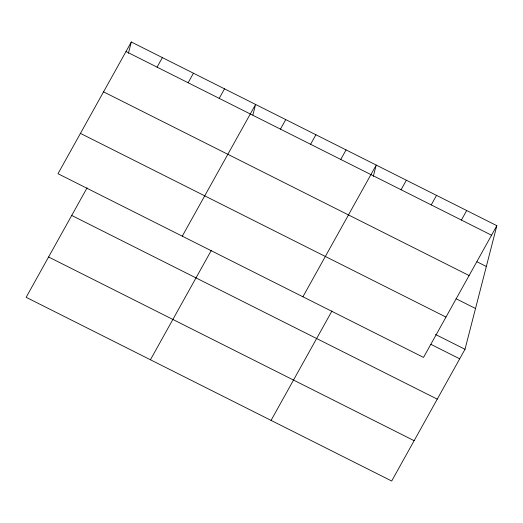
<?xml version="1.0" encoding="UTF-8"?>
<svg xmlns="http://www.w3.org/2000/svg" width="523" height="523" viewBox="0 0 523 523"><rect width="100%" height="100%" fill="white"/><g stroke="black" fill="none" stroke-linecap="round" stroke-linejoin="round"><path stroke-width="0.78" d="M128.383 53.32L131.306 41.99L496.85 225.688L465.006 349.292L391.694 481.01L26.15 297.312L87.066 187.862M252.864 115.027L255.59 104.45L182.279 236.161M373.298 176.401L376.22 165.072L302.909 296.783M131.306 41.99L57.994 173.708L423.538 357.405L496.85 225.688M157.07 67.14L162.372 57.608M188.143 82.752L193.445 73.22M219.215 98.363L224.517 88.838M150.434 359.765L211.357 250.314M280.439 129.135L285.748 119.604M310.597 144.289L315.905 134.757M340.754 159.443L346.063 149.918M271.064 420.387L331.987 310.937M401.069 189.757L406.378 180.226M431.233 204.911L436.535 195.38M461.391 220.065L466.693 210.534M125.997 51.522L491.548 235.219M477.009 261.788L486.344 266.482M103.554 91.845L469.105 275.543M456.128 298.764L475.518 308.505M80.431 133.385L445.982 317.082M435.567 334.498L465.006 349.292M430.985 344.389L459.704 358.824M71.716 215.45L437.261 399.147M48.593 256.989L414.138 440.686"/></g></svg>
